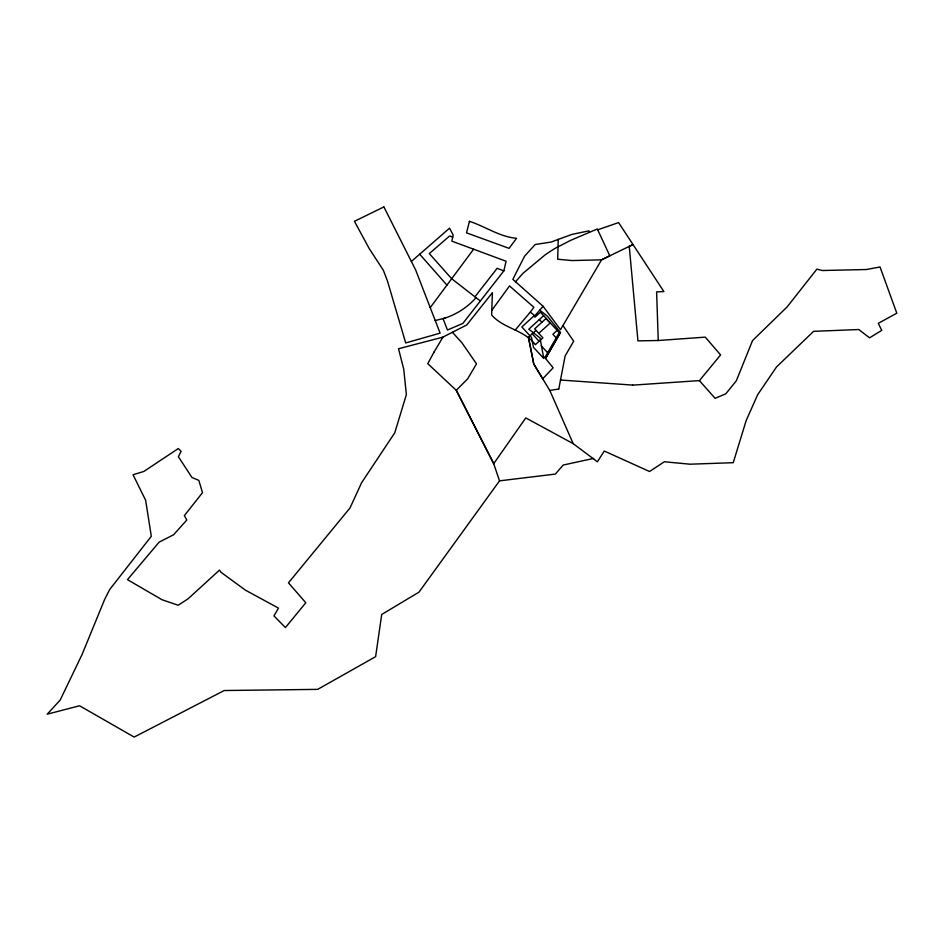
<?xml version="1.0" encoding="UTF-8"?>
<svg xmlns="http://www.w3.org/2000/svg" width="944" height="944" viewBox="0 0 944 944"><rect width="100%" height="100%" fill="white"/><g stroke="black" fill="none" stroke-linecap="round" stroke-linejoin="round"><path stroke-width="1.42" d="M434.169 351.9L442.96 337.091L466.773 324.937L492.402 292.675L491.623 314.977C503.53 328.76 524.51 329.822 535.331 344.702L542.894 337.846L534.634 328.878L546.151 318.388M589.54 232.271L588.879 230.855L572.111 234.36L558.234 239.41L557.703 259.234L572.099 260.556L601.564 259.824L609.824 255.824L597.316 228.967L570.589 240.378L555.674 248.048A144.692 141.057 -23.1 0 0 545.136 254.868L522.858 273.418L515.542 281.76M558.765 389.058L565.137 355.947L573.681 341.232L562.954 325.527L601.564 259.824L633.011 244.543L629.247 246.384L637.932 340.867L658.251 340.513L705.286 337.138L720.591 354.932L699.445 380.609L632.692 385.14M452.707 237.145L451.846 241.145L506.09 261.24L503.848 270.881L462.843 323.438L447.468 330.011L443.078 318.671C455.751 314.966 467.28 307.532 476.047 297.667L451.68 278.74L429.308 253.582L449.686 235.941L452.707 237.145L453.167 234.997L449.533 228.177L411.372 261.453M515.176 330.081L530.292 312.134L534.882 315.721L539.744 310.139L547.591 316.358L560.453 332.512L545.514 358.449M434.181 351.852L427.774 363.652L456.282 390.332L493.7 463.681L499.529 480.85L418.959 592.171L381.706 614.473L375.618 656.67L317.691 689.368L224.212 690.536L134.166 737.075L79.567 705.77L47.2 714.183L60.156 700.118L82.093 654.452L104.654 599.416L109.705 589.504L151.3 536.298L145.647 500.273L133.045 474.738L143.877 471.445L178.31 448.553L181.095 451.362L178.369 456.684L191.974 477.522L198.795 480.366L202.523 492.65L184.363 515.601L186.829 520.014L173.59 534.764L159.147 542.127L127.475 579.64L162.085 599.77L178.18 605.234L188.009 598.874L219.48 570.117L221.002 572.276L245.334 590.106L278.468 608.101L273.961 615.889L285.418 627.571L305.797 602.756L288.486 582.837L349.988 507.978L361.599 482.738L394.781 432.753L406.368 394.592L403.725 369.092L398.521 348.749L442.948 337.138M560.453 332.512L545.538 358.449L553.149 367.806L542.717 378.78L533.773 364.065L528.451 337.244L536.003 330.365M562.954 325.527L560.488 329.704L543.095 306.281L512.84 279.353L524.569 256.213L535.154 244.52L551.166 242.065L558.234 239.41M493.7 463.681L525.773 417.921L573.197 443.656L597.399 461.793L604.254 451.031L649.543 471.504L664.34 461.769L690.052 464.2L733.24 462.69L746.126 420.682L757.666 394.698L776.534 366.945L813.598 331.332L858.78 329.527L869.542 337.834L881.743 330.365L878.274 323.332L896.8 313.219L880.032 266.963L866.356 269.524L822.189 270.515L816.914 269.111L787.166 306.871L752.545 340.595L736.285 380.88L725.783 393.825L715.104 398.297L699.433 380.656M491.753 310.399L509.512 285.926L533.879 307.296L530.292 312.134M430.228 307.626L473.617 249.216M539.744 310.151L543.095 306.281M543.638 315.65L528.793 329.196L540.015 337.94L543.685 358.047M538.764 333.374L550.14 323.025L545.998 318.517M557.184 330.388L552.877 334.294L556.181 337.893M597.717 229.817L618.603 222.595L663.892 291.59L656.611 291.861L658.251 340.513M445.462 317.986L435.231 320.547M593.575 458.43L563.214 465.038L555.343 474.077L499.529 480.85M528.451 337.244L533.773 364.065L549.786 390.438L558.777 389.011M560.5 380.019L632.704 385.093M503.848 270.881L497.122 268.32L474.95 296.817L480.343 301.006M532.215 333.81L539.107 341.28M541.278 345.858L547.638 352.737M539.331 319.579L541.844 322.305M452.388 332.276L461.911 342.743L476.508 363.877L467.646 378.851L456.294 390.285L493.712 463.634M419.702 254.196L446.949 285.123M549.786 390.438L573.197 443.656M469.451 221.333L466.501 232.849L509.087 248.343L516.557 238.313C499.459 236.791 485.405 226.489 469.451 221.333M559.226 332.607L545.573 356.348L543.532 358.189L533.466 347.286L531.507 337.433L521.843 326.966L533.726 316.11L535.024 317.125L540.44 312.169L559.226 332.607M383.889 206.925L354.437 221.309L369.234 248.626L383.347 270.255L387.429 280.887L405.708 342.943L440.116 333.149L415.608 269.866L383.889 206.925"/></g></svg>
